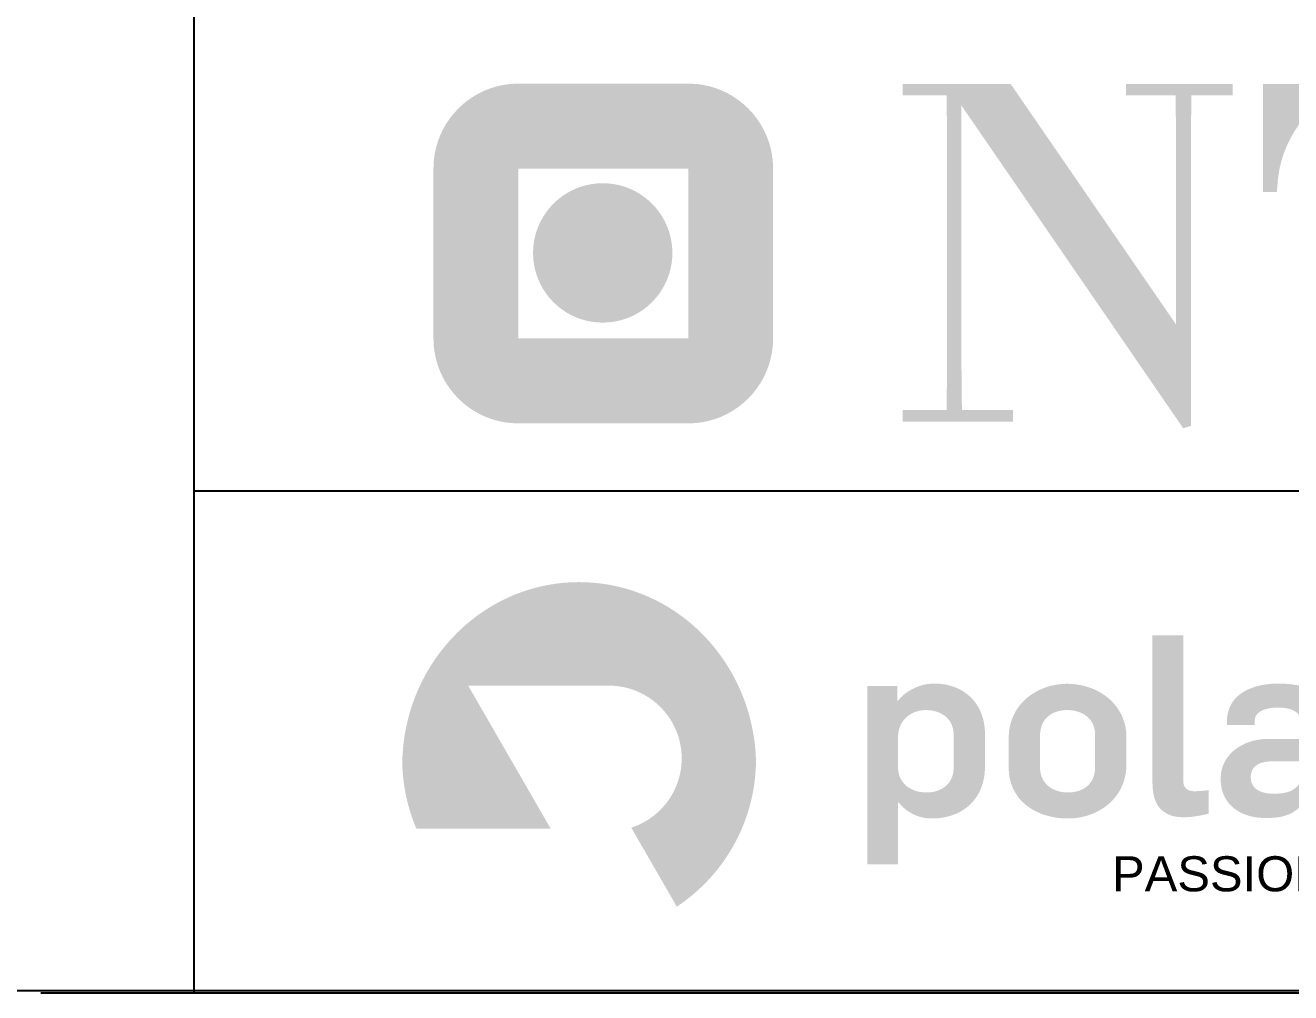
# Model space of a CAD drawing. Extents: x -86245 to 167090, y -69122 to 55245.
# Drawn here: x 32311 to 35308, y -5 to 2285 of the extents above; entities that cross this region are included whole.
import ezdxf
from ezdxf.enums import TextEntityAlignment as Align

# ---------------------------------------------------------------- set-up
doc = ezdxf.new("R2010")
doc.units = 0
doc.header["$LTSCALE"] = 250
doc.layers.get('0').update_dxf_attribs({"linetype": 'CONTINUOUS'})
for name, color, linetype in [('% kommentar', 10, 'CONTINUOUS'), ('Ramme', 7, 'CONTINUOUS'), ('S0CO1', 1, 'CONTINUOUS')]:
    doc.layers.add(name, color=color, linetype=linetype)
doc.layers.add('Layer 1', color=1, linetype='CONTINUOUS', true_color=0xff0000)
doc.styles.add('ROMANS', font='romans.shx', dxfattribs={"height": 125})
doc.styles.add('style1', font='arial.ttf', dxfattribs={"height": 2})

# ---------------------------------------------------------------- blocks, each defined once
blk = doc.blocks.new('A$Ce4b58fa5')
at = {"layer": 'Layer 1', "true_color": 0x0091b3, "extrusion": (0, 0, -1)}
blk.add_hatch(color=142, dxfattribs=at).paths.add_polyline_path([(-25.663, 13.377), (-25.654, 13.12), (-25.638, 12.865), (-25.613, 12.613), (-25.581, 12.363), (-25.541, 12.115), (-25.494, 11.87), (-25.439, 11.627), (-25.378, 11.388), (-25.309, 11.151), (-25.233, 10.917), (-25.15, 10.687), (-25.061, 10.46), (-24.965, 10.236), (-24.863, 10.016), (-24.754, 9.799), (-24.639, 9.586), (-24.518, 9.377), (-24.39, 9.172), (-24.257, 8.972), (-24.119, 8.775), (-23.974, 8.583), (-23.824, 8.395), (-23.669, 8.212), (-23.508, 8.034), (-23.342, 7.861), (-23.172, 7.692), (-22.996, 7.529), (-22.815, 7.371), (-22.63, 7.218), (-22.44, 7.07), (-22.246, 6.929), (-22.047, 6.793), (-19.964, 10.402), (-20.026, 10.422), (-20.088, 10.444), (-20.15, 10.467), (-20.21, 10.491), (-20.27, 10.517), (-20.33, 10.543), (-20.389, 10.571), (-20.447, 10.6), (-20.505, 10.63), (-20.562, 10.66), (-20.618, 10.692), (-20.673, 10.726), (-20.728, 10.76), (-20.782, 10.795), (-20.836, 10.831), (-20.888, 10.868), (-20.94, 10.906), (-20.991, 10.945), (-21.042, 10.985), (-21.091, 11.026), (-21.14, 11.068), (-21.188, 11.111), (-21.235, 11.155), (-21.281, 11.2), (-21.326, 11.245), (-21.371, 11.292), (-21.414, 11.339), (-21.457, 11.387), (-21.499, 11.436), (-21.539, 11.486), (-21.579, 11.537), (-21.618, 11.588), (-21.656, 11.64), (-21.693, 11.693), (-21.729, 11.746), (-21.763, 11.801), (-21.797, 11.856), (-21.83, 11.912), (-21.862, 11.968), (-21.892, 12.025), (-21.922, 12.083), (-21.95, 12.141), (-21.978, 12.2), (-22.004, 12.26), (-22.029, 12.32), (-22.053, 12.381), (-22.075, 12.443), (-22.097, 12.505), (-22.117, 12.567), (-22.136, 12.63), (-22.154, 12.694), (-22.171, 12.758), (-22.186, 12.823), (-22.201, 12.888), (-22.213, 12.954), (-22.225, 13.02), (-22.235, 13.086), (-22.244, 13.153), (-22.252, 13.22), (-22.258, 13.288), (-22.263, 13.356), (-22.266, 13.425), (-22.268, 13.494), (-22.269, 13.563), (-22.268, 13.638), (-22.266, 13.712), (-22.262, 13.786), (-22.256, 13.86), (-22.249, 13.933), (-22.24, 14.005), (-22.229, 14.077), (-22.217, 14.149), (-22.203, 14.221), (-22.188, 14.293), (-22.171, 14.365), (-22.152, 14.436), (-22.132, 14.506), (-22.111, 14.575), (-22.088, 14.644), (-22.064, 14.712), (-22.038, 14.78), (-22.011, 14.847), (-21.982, 14.913), (-21.953, 14.978), (-21.921, 15.043), (-21.889, 15.106), (-21.855, 15.169), (-21.819, 15.232), (-21.783, 15.293), (-21.745, 15.353), (-21.706, 15.413), (-21.665, 15.471), (-21.624, 15.529), (-21.581, 15.586), (-21.537, 15.642), (-21.492, 15.697), (-21.446, 15.751), (-21.399, 15.803), (-21.35, 15.855), (-21.301, 15.906), (-21.25, 15.956), (-21.198, 16.004), (-21.146, 16.052), (-21.092, 16.098), (-21.037, 16.144), (-20.981, 16.188), (-20.925, 16.231), (-20.867, 16.273), (-20.809, 16.313), (-20.749, 16.352), (-20.689, 16.39), (-20.628, 16.427), (-20.566, 16.463), (-20.503, 16.497), (-20.439, 16.53), (-20.375, 16.561), (-20.31, 16.592), (-20.244, 16.62), (-20.177, 16.648), (-20.11, 16.674), (-20.042, 16.698), (-19.973, 16.722), (-19.903, 16.743), (-19.833, 16.763), (-19.763, 16.782), (-19.691, 16.799), (-19.619, 16.815), (-19.547, 16.829), (-19.474, 16.841), (-19.4, 16.852), (-19.326, 16.861), (-19.252, 16.869), (-19.177, 16.875), (-19.101, 16.879), (-19.025, 16.882), (-18.949, 16.882), (-12.518, 16.882), (-13.335, 15.467), (-16.288, 10.351), (-10.154, 10.351), (-10.081, 10.526), (-10.013, 10.704), (-9.948, 10.884), (-9.887, 11.065), (-9.831, 11.249), (-9.779, 11.434), (-9.731, 11.622), (-9.688, 11.811), (-9.649, 12.001), (-9.615, 12.193), (-9.585, 12.387), (-9.56, 12.582), (-9.539, 12.779), (-9.523, 12.977), (-9.512, 13.176), (-9.506, 13.377), (-9.512, 13.583), (-9.523, 13.788), (-9.539, 13.992), (-9.559, 14.194), (-9.584, 14.395), (-9.613, 14.595), (-9.647, 14.792), (-9.685, 14.989), (-9.728, 15.183), (-9.775, 15.376), (-9.826, 15.567), (-9.881, 15.756), (-9.941, 15.943), (-10.004, 16.129), (-10.072, 16.312), (-10.143, 16.493), (-10.219, 16.672), (-10.298, 16.849), (-10.382, 17.023), (-10.469, 17.196), (-10.559, 17.366), (-10.654, 17.533), (-10.751, 17.698), (-10.853, 17.86), (-10.958, 18.02), (-11.066, 18.177), (-11.178, 18.331), (-11.293, 18.483), (-11.411, 18.632), (-11.533, 18.778), (-11.657, 18.92), (-11.785, 19.06), (-11.916, 19.197), (-12.049, 19.331), (-12.186, 19.461), (-12.326, 19.589), (-12.468, 19.712), (-12.613, 19.833), (-12.761, 19.95), (-12.911, 20.064), (-13.064, 20.174), (-13.22, 20.281), (-13.378, 20.383), (-13.538, 20.483), (-13.701, 20.578), (-13.866, 20.67), (-14.033, 20.757), (-14.203, 20.841), (-14.375, 20.921), (-14.548, 20.997), (-14.724, 21.068), (-14.902, 21.136), (-15.082, 21.199), (-15.263, 21.258), (-15.447, 21.312), (-15.632, 21.363), (-15.819, 21.408), (-16.007, 21.45), (-16.197, 21.486), (-16.389, 21.518), (-16.582, 21.546), (-16.776, 21.568), (-16.972, 21.586), (-17.169, 21.599), (-17.376, 21.607), (-17.585, 21.609), (-17.793, 21.607), (-18, 21.599), (-18.197, 21.586), (-18.393, 21.568), (-18.588, 21.546), (-18.781, 21.518), (-18.972, 21.486), (-19.162, 21.45), (-19.351, 21.408), (-19.538, 21.363), (-19.723, 21.312), (-19.906, 21.258), (-20.088, 21.199), (-20.267, 21.136), (-20.445, 21.068), (-20.621, 20.997), (-20.795, 20.921), (-20.967, 20.841), (-21.136, 20.757), (-21.303, 20.67), (-21.469, 20.578), (-21.631, 20.483), (-21.792, 20.383), (-21.95, 20.281), (-22.105, 20.174), (-22.258, 20.064), (-22.409, 19.95), (-22.556, 19.833), (-22.702, 19.712), (-22.844, 19.589), (-22.983, 19.461), (-23.12, 19.331), (-23.254, 19.197), (-23.384, 19.06), (-23.512, 18.92), (-23.637, 18.778), (-23.758, 18.632), (-23.877, 18.483), (-23.992, 18.331), (-24.103, 18.177), (-24.212, 18.02), (-24.317, 17.86), (-24.418, 17.698), (-24.516, 17.533), (-24.61, 17.366), (-24.701, 17.196), (-24.788, 17.023), (-24.871, 16.849), (-24.95, 16.672), (-25.026, 16.493), (-25.098, 16.312), (-25.165, 16.129), (-25.229, 15.943), (-25.288, 15.756), (-25.344, 15.567), (-25.395, 15.376), (-25.442, 15.183), (-25.484, 14.989), (-25.523, 14.792), (-25.556, 14.595), (-25.586, 14.395), (-25.611, 14.194), (-25.631, 13.992), (-25.646, 13.788), (-25.657, 13.583)], flags=0)
at = {"layer": 'Layer 1', "true_color": 0x0091b3}
blk.add_hatch(color=142, dxfattribs=at).paths.add_polyline_path([(45.203, 10.876), (45.274, 10.876), (45.346, 10.879), (45.419, 10.884), (45.494, 10.889), (45.644, 10.905), (45.795, 10.926), (45.942, 10.951), (46.083, 10.978), (46.214, 11.007), (46.334, 11.037), (46.334, 12.11), (46.011, 12.078), (45.937, 12.073), (45.86, 12.068), (45.778, 12.065), (45.688, 12.064), (45.67, 12.064), (45.653, 12.065), (45.636, 12.065), (45.619, 12.067), (45.603, 12.068), (45.587, 12.07), (45.572, 12.072), (45.557, 12.074), (45.542, 12.077), (45.528, 12.079), (45.513, 12.083), (45.5, 12.086), (45.486, 12.09), (45.473, 12.094), (45.46, 12.098), (45.448, 12.102), (45.436, 12.107), (45.424, 12.112), (45.413, 12.118), (45.401, 12.123), (45.391, 12.129), (45.38, 12.135), (45.37, 12.141), (45.36, 12.147), (45.35, 12.154), (45.341, 12.161), (45.332, 12.168), (45.323, 12.175), (45.315, 12.183), (45.307, 12.191), (45.299, 12.199), (45.291, 12.207), (45.284, 12.215), (45.277, 12.224), (45.27, 12.232), (45.264, 12.241), (45.258, 12.25), (45.252, 12.26), (45.246, 12.269), (45.24, 12.279), (45.235, 12.288), (45.23, 12.298), (45.226, 12.308), (45.221, 12.319), (45.217, 12.329), (45.213, 12.34), (45.209, 12.35), (45.206, 12.361), (45.203, 12.372), (45.2, 12.383), (45.197, 12.394), (45.194, 12.405), (45.192, 12.417), (45.19, 12.428), (45.188, 12.44), (45.186, 12.452), (45.185, 12.463), (45.184, 12.475), (45.182, 12.499), (45.181, 12.524), (45.18, 12.549), (45.18, 19.183), (43.773, 19.183), (43.773, 12.537), (43.773, 12.431), (43.777, 12.313), (43.78, 12.251), (43.785, 12.187), (43.791, 12.121), (43.8, 12.054), (43.81, 11.985), (43.823, 11.917), (43.831, 11.882), (43.839, 11.847), (43.848, 11.813), (43.857, 11.778), (43.868, 11.744), (43.879, 11.709), (43.891, 11.675), (43.904, 11.641), (43.917, 11.607), (43.932, 11.573), (43.948, 11.54), (43.964, 11.507), (43.982, 11.475), (44.001, 11.443), (44.021, 11.411), (44.042, 11.38), (44.064, 11.349), (44.087, 11.319), (44.099, 11.305), (44.111, 11.29), (44.124, 11.276), (44.137, 11.261), (44.15, 11.247), (44.164, 11.233), (44.178, 11.22), (44.192, 11.206), (44.207, 11.193), (44.222, 11.18), (44.237, 11.167), (44.253, 11.154), (44.269, 11.142), (44.285, 11.129), (44.302, 11.117), (44.319, 11.105), (44.336, 11.094), (44.354, 11.082), (44.372, 11.071), (44.391, 11.061), (44.41, 11.05), (44.429, 11.04), (44.449, 11.03), (44.469, 11.02), (44.489, 11.01), (44.51, 11.001), (44.531, 10.992), (44.553, 10.983), (44.575, 10.975), (44.597, 10.967), (44.62, 10.959), (44.644, 10.952), (44.691, 10.938), (44.741, 10.925), (44.792, 10.914), (44.845, 10.904), (44.9, 10.895), (44.957, 10.888), (45.016, 10.883), (45.076, 10.879), (45.139, 10.876)], flags=0)
h = blk.add_hatch(color=142, dxfattribs=at)
h.paths.add_polyline_path([(30.746, 8.729), (32.154, 8.729), (32.154, 11.545), (32.188, 11.545), (32.217, 11.508), (32.247, 11.472), (32.279, 11.436), (32.312, 11.401), (32.346, 11.366), (32.382, 11.332), (32.419, 11.299), (32.457, 11.266), (32.496, 11.234), (32.537, 11.202), (32.579, 11.172), (32.621, 11.142), (32.666, 11.114), (32.711, 11.086), (32.757, 11.06), (32.804, 11.034), (32.853, 11.01), (32.902, 10.987), (32.953, 10.965), (33.004, 10.944), (33.056, 10.925), (33.11, 10.907), (33.164, 10.891), (33.219, 10.876), (33.275, 10.863), (33.331, 10.851), (33.389, 10.841), (33.447, 10.833), (33.507, 10.826), (33.566, 10.822), (33.627, 10.819), (33.688, 10.818), (33.75, 10.818), (33.811, 10.82), (33.872, 10.823), (33.933, 10.827), (33.993, 10.832), (34.052, 10.839), (34.112, 10.846), (34.171, 10.855), (34.229, 10.865), (34.287, 10.876), (34.345, 10.888), (34.402, 10.902), (34.458, 10.917), (34.514, 10.932), (34.569, 10.949), (34.624, 10.967), (34.678, 10.987), (34.731, 11.007), (34.784, 11.029), (34.836, 11.051), (34.887, 11.075), (34.938, 11.101), (34.988, 11.127), (35.037, 11.154), (35.085, 11.183), (35.133, 11.213), (35.179, 11.244), (35.225, 11.276), (35.27, 11.309), (35.314, 11.344), (35.357, 11.38), (35.399, 11.416), (35.44, 11.454), (35.48, 11.494), (35.519, 11.534), (35.558, 11.576), (35.595, 11.618), (35.631, 11.662), (35.666, 11.707), (35.7, 11.754), (35.732, 11.801), (35.764, 11.85), (35.794, 11.9), (35.823, 11.951), (35.851, 12.003), (35.878, 12.056), (35.903, 12.111), (35.928, 12.166), (35.95, 12.223), (35.972, 12.281), (35.992, 12.34), (36.011, 12.401), (36.029, 12.462), (36.045, 12.525), (36.059, 12.589), (36.072, 12.654), (36.084, 12.721), (36.094, 12.788), (36.103, 12.857), (36.11, 12.927), (36.116, 12.998), (36.12, 13.07), (36.122, 13.143), (36.123, 13.218), (36.123, 14.649), (36.122, 14.719), (36.12, 14.788), (36.116, 14.857), (36.111, 14.924), (36.104, 14.99), (36.096, 15.055), (36.087, 15.12), (36.076, 15.183), (36.064, 15.245), (36.05, 15.306), (36.035, 15.366), (36.019, 15.425), (36.001, 15.483), (35.982, 15.54), (35.962, 15.596), (35.941, 15.65), (35.918, 15.704), (35.894, 15.757), (35.869, 15.808), (35.843, 15.859), (35.815, 15.908), (35.787, 15.957), (35.757, 16.004), (35.726, 16.05), (35.694, 16.095), (35.661, 16.139), (35.627, 16.182), (35.592, 16.224), (35.556, 16.265), (35.519, 16.305), (35.481, 16.343), (35.442, 16.381), (35.402, 16.417), (35.361, 16.452), (35.32, 16.486), (35.277, 16.519), (35.233, 16.551), (35.189, 16.582), (35.144, 16.612), (35.098, 16.64), (35.051, 16.668), (35.003, 16.694), (34.955, 16.719), (34.905, 16.743), (34.856, 16.766), (34.805, 16.788), (34.754, 16.808), (34.702, 16.828), (34.649, 16.846), (34.596, 16.863), (34.542, 16.879), (34.487, 16.894), (34.432, 16.907), (34.376, 16.92), (34.32, 16.931), (34.263, 16.941), (34.206, 16.95), (34.148, 16.958), (34.09, 16.964), (34.031, 16.97), (33.972, 16.974), (33.913, 16.977), (33.853, 16.979), (33.792, 16.979), (33.742, 16.979), (33.691, 16.976), (33.64, 16.973), (33.587, 16.968), (33.535, 16.961), (33.481, 16.953), (33.428, 16.944), (33.374, 16.933), (33.319, 16.92), (33.265, 16.906), (33.21, 16.891), (33.155, 16.873), (33.1, 16.855), (33.045, 16.834), (32.99, 16.812), (32.936, 16.789), (32.881, 16.764), (32.827, 16.737), (32.773, 16.709), (32.719, 16.678), (32.666, 16.647), (32.614, 16.613), (32.562, 16.578), (32.51, 16.541), (32.46, 16.503), (32.41, 16.462), (32.361, 16.42), (32.313, 16.376), (32.266, 16.331), (32.22, 16.283), (32.175, 16.234), (32.131, 16.183), (32.119, 16.183), (32.119, 16.864), (30.746, 16.864)], flags=0)
h.paths.add_polyline_path([(33.458, 12.006), (33.424, 12.007), (33.39, 12.008), (33.356, 12.009), (33.323, 12.011), (33.29, 12.014), (33.258, 12.018), (33.225, 12.022), (33.193, 12.026), (33.161, 12.031), (33.13, 12.037), (33.098, 12.044), (33.067, 12.051), (33.037, 12.058), (33.007, 12.066), (32.977, 12.075), (32.947, 12.084), (32.918, 12.094), (32.889, 12.105), (32.861, 12.116), (32.833, 12.127), (32.806, 12.139), (32.779, 12.152), (32.752, 12.165), (32.726, 12.179), (32.7, 12.194), (32.675, 12.208), (32.65, 12.224), (32.625, 12.24), (32.602, 12.256), (32.578, 12.274), (32.555, 12.291), (32.533, 12.309), (32.511, 12.328), (32.49, 12.347), (32.469, 12.367), (32.449, 12.387), (32.43, 12.408), (32.411, 12.429), (32.392, 12.451), (32.375, 12.473), (32.358, 12.496), (32.341, 12.519), (32.325, 12.543), (32.31, 12.567), (32.295, 12.591), (32.281, 12.617), (32.268, 12.642), (32.255, 12.668), (32.243, 12.695), (32.232, 12.722), (32.222, 12.75), (32.212, 12.778), (32.203, 12.806), (32.194, 12.835), (32.187, 12.864), (32.18, 12.894), (32.174, 12.924), (32.169, 12.955), (32.164, 12.986), (32.16, 13.018), (32.158, 13.05), (32.155, 13.082), (32.154, 13.115), (32.154, 13.149), (32.154, 14.522), (32.154, 14.561), (32.156, 14.6), (32.158, 14.639), (32.161, 14.676), (32.166, 14.713), (32.171, 14.75), (32.177, 14.785), (32.184, 14.82), (32.191, 14.855), (32.2, 14.888), (32.209, 14.921), (32.219, 14.954), (32.23, 14.985), (32.242, 15.016), (32.254, 15.047), (32.268, 15.077), (32.281, 15.106), (32.296, 15.134), (32.311, 15.162), (32.327, 15.189), (32.343, 15.216), (32.361, 15.241), (32.378, 15.267), (32.397, 15.291), (32.415, 15.315), (32.435, 15.338), (32.455, 15.361), (32.475, 15.383), (32.496, 15.404), (32.518, 15.425), (32.54, 15.445), (32.562, 15.465), (32.585, 15.484), (32.608, 15.502), (32.632, 15.52), (32.656, 15.537), (32.68, 15.553), (32.705, 15.569), (32.73, 15.584), (32.755, 15.599), (32.781, 15.613), (32.806, 15.626), (32.833, 15.639), (32.859, 15.651), (32.886, 15.662), (32.913, 15.673), (32.94, 15.683), (32.967, 15.693), (32.994, 15.702), (33.022, 15.711), (33.049, 15.719), (33.077, 15.726), (33.105, 15.733), (33.133, 15.739), (33.161, 15.744), (33.189, 15.749), (33.217, 15.754), (33.245, 15.757), (33.272, 15.761), (33.3, 15.763), (33.328, 15.765), (33.356, 15.767), (33.384, 15.767), (33.412, 15.768), (33.445, 15.767), (33.479, 15.767), (33.513, 15.765), (33.546, 15.763), (33.579, 15.76), (33.611, 15.757), (33.643, 15.753), (33.675, 15.749), (33.707, 15.743), (33.738, 15.738), (33.769, 15.732), (33.8, 15.725), (33.83, 15.717), (33.86, 15.709), (33.889, 15.701), (33.918, 15.692), (33.947, 15.682), (33.975, 15.672), (34.003, 15.661), (34.031, 15.65), (34.058, 15.638), (34.084, 15.625), (34.11, 15.612), (34.136, 15.599), (34.161, 15.585), (34.186, 15.57), (34.21, 15.555), (34.234, 15.539), (34.258, 15.523), (34.28, 15.506), (34.303, 15.489), (34.324, 15.471), (34.346, 15.452), (34.366, 15.433), (34.386, 15.414), (34.406, 15.394), (34.425, 15.374), (34.444, 15.353), (34.461, 15.331), (34.479, 15.309), (34.495, 15.287), (34.511, 15.264), (34.527, 15.24), (34.542, 15.216), (34.556, 15.192), (34.569, 15.167), (34.582, 15.141), (34.594, 15.116), (34.606, 15.089), (34.617, 15.062), (34.627, 15.035), (34.636, 15.007), (34.645, 14.979), (34.653, 14.95), (34.66, 14.921), (34.667, 14.891), (34.673, 14.861), (34.678, 14.83), (34.682, 14.799), (34.686, 14.768), (34.689, 14.736), (34.691, 14.703), (34.692, 14.67), (34.692, 14.637), (34.692, 13.172), (34.692, 13.132), (34.69, 13.093), (34.688, 13.055), (34.685, 13.018), (34.681, 12.981), (34.676, 12.946), (34.67, 12.911), (34.663, 12.876), (34.656, 12.843), (34.648, 12.81), (34.639, 12.778), (34.629, 12.747), (34.618, 12.717), (34.607, 12.687), (34.595, 12.658), (34.582, 12.629), (34.569, 12.602), (34.555, 12.575), (34.54, 12.549), (34.524, 12.523), (34.508, 12.498), (34.492, 12.474), (34.475, 12.451), (34.457, 12.428), (34.438, 12.406), (34.419, 12.384), (34.4, 12.363), (34.38, 12.343), (34.36, 12.324), (34.339, 12.305), (34.317, 12.286), (34.296, 12.269), (34.273, 12.252), (34.251, 12.235), (34.228, 12.22), (34.204, 12.205), (34.18, 12.19), (34.156, 12.176), (34.132, 12.163), (34.107, 12.15), (34.082, 12.138), (34.056, 12.126), (34.031, 12.115), (34.005, 12.105), (33.979, 12.095), (33.952, 12.085), (33.926, 12.077), (33.899, 12.068), (33.872, 12.061), (33.845, 12.054), (33.817, 12.047), (33.79, 12.041), (33.763, 12.035), (33.735, 12.03), (33.707, 12.026), (33.68, 12.021), (33.652, 12.018), (33.624, 12.015), (33.569, 12.01), (33.513, 12.007)], flags=0)
h = blk.add_hatch(color=142, dxfattribs=at)
h.paths.add_polyline_path([(39.919, 10.818), (39.98, 10.819), (40.041, 10.82), (40.102, 10.824), (40.164, 10.828), (40.225, 10.834), (40.286, 10.841), (40.347, 10.849), (40.408, 10.859), (40.468, 10.869), (40.529, 10.882), (40.589, 10.895), (40.649, 10.909), (40.709, 10.925), (40.768, 10.942), (40.827, 10.96), (40.885, 10.98), (40.944, 11.001), (41.001, 11.023), (41.058, 11.046), (41.115, 11.07), (41.171, 11.096), (41.226, 11.123), (41.281, 11.151), (41.335, 11.18), (41.389, 11.21), (41.441, 11.242), (41.493, 11.275), (41.544, 11.309), (41.595, 11.344), (41.644, 11.38), (41.693, 11.418), (41.741, 11.457), (41.787, 11.497), (41.833, 11.538), (41.878, 11.58), (41.921, 11.624), (41.964, 11.668), (42.005, 11.714), (42.046, 11.761), (42.085, 11.809), (42.123, 11.858), (42.159, 11.908), (42.195, 11.96), (42.229, 12.013), (42.261, 12.066), (42.293, 12.121), (42.323, 12.177), (42.351, 12.234), (42.378, 12.293), (42.404, 12.352), (42.428, 12.413), (42.45, 12.474), (42.471, 12.537), (42.49, 12.601), (42.507, 12.666), (42.523, 12.732), (42.537, 12.799), (42.549, 12.867), (42.56, 12.936), (42.569, 13.007), (42.575, 13.078), (42.58, 13.15), (42.583, 13.224), (42.584, 13.299), (42.584, 14.51), (42.583, 14.58), (42.58, 14.65), (42.576, 14.719), (42.569, 14.787), (42.561, 14.854), (42.551, 14.92), (42.54, 14.985), (42.526, 15.05), (42.511, 15.113), (42.495, 15.176), (42.476, 15.237), (42.457, 15.298), (42.435, 15.358), (42.412, 15.417), (42.388, 15.475), (42.362, 15.532), (42.334, 15.588), (42.305, 15.643), (42.275, 15.697), (42.244, 15.75), (42.21, 15.802), (42.176, 15.853), (42.14, 15.903), (42.104, 15.952), (42.065, 16), (42.026, 16.047), (41.985, 16.093), (41.944, 16.137), (41.901, 16.181), (41.856, 16.224), (41.811, 16.265), (41.765, 16.306), (41.718, 16.345), (41.669, 16.383), (41.62, 16.42), (41.57, 16.456), (41.519, 16.491), (41.466, 16.525), (41.413, 16.557), (41.359, 16.589), (41.305, 16.619), (41.249, 16.648), (41.193, 16.676), (41.136, 16.702), (41.078, 16.728), (41.019, 16.752), (40.96, 16.775), (40.9, 16.796), (40.84, 16.817), (40.778, 16.836), (40.717, 16.854), (40.654, 16.87), (40.592, 16.886), (40.528, 16.9), (40.464, 16.913), (40.4, 16.924), (40.335, 16.934), (40.27, 16.943), (40.205, 16.951), (40.139, 16.957), (40.073, 16.962), (40.007, 16.965), (39.94, 16.967), (39.873, 16.968), (39.812, 16.967), (39.75, 16.965), (39.689, 16.962), (39.628, 16.957), (39.567, 16.952), (39.506, 16.945), (39.445, 16.936), (39.384, 16.927), (39.323, 16.916), (39.263, 16.904), (39.203, 16.891), (39.143, 16.876), (39.083, 16.86), (39.024, 16.843), (38.965, 16.825), (38.906, 16.806), (38.848, 16.785), (38.791, 16.763), (38.733, 16.74), (38.677, 16.715), (38.621, 16.69), (38.565, 16.663), (38.511, 16.635), (38.456, 16.606), (38.403, 16.575), (38.35, 16.544), (38.298, 16.511), (38.247, 16.477), (38.197, 16.442), (38.147, 16.405), (38.099, 16.368), (38.051, 16.329), (38.004, 16.289), (37.959, 16.248), (37.914, 16.206), (37.87, 16.162), (37.828, 16.117), (37.786, 16.072), (37.746, 16.025), (37.707, 15.977), (37.669, 15.928), (37.632, 15.877), (37.597, 15.826), (37.563, 15.773), (37.53, 15.719), (37.499, 15.664), (37.469, 15.608), (37.441, 15.551), (37.414, 15.493), (37.388, 15.434), (37.364, 15.373), (37.342, 15.312), (37.321, 15.249), (37.302, 15.185), (37.284, 15.12), (37.269, 15.054), (37.255, 14.987), (37.242, 14.919), (37.232, 14.85), (37.223, 14.779), (37.216, 14.708), (37.211, 14.635), (37.208, 14.562), (37.207, 14.487), (37.207, 13.137), (37.208, 13.067), (37.211, 12.997), (37.216, 12.929), (37.222, 12.862), (37.23, 12.796), (37.24, 12.731), (37.252, 12.666), (37.265, 12.603), (37.28, 12.541), (37.297, 12.48), (37.315, 12.421), (37.335, 12.362), (37.357, 12.304), (37.38, 12.247), (37.404, 12.192), (37.43, 12.137), (37.457, 12.083), (37.486, 12.031), (37.517, 11.98), (37.548, 11.929), (37.581, 11.88), (37.616, 11.832), (37.651, 11.785), (37.688, 11.739), (37.726, 11.694), (37.766, 11.65), (37.806, 11.608), (37.848, 11.566), (37.891, 11.526), (37.935, 11.486), (37.98, 11.448), (38.027, 11.411), (38.074, 11.375), (38.122, 11.34), (38.172, 11.306), (38.222, 11.273), (38.273, 11.241), (38.325, 11.211), (38.378, 11.181), (38.432, 11.153), (38.487, 11.126), (38.543, 11.1), (38.599, 11.075), (38.656, 11.051), (38.714, 11.029), (38.772, 11.007), (38.832, 10.987), (38.892, 10.968), (38.952, 10.95), (39.013, 10.933), (39.075, 10.917), (39.137, 10.902), (39.2, 10.889), (39.264, 10.877), (39.327, 10.866), (39.392, 10.856), (39.456, 10.847), (39.521, 10.839), (39.587, 10.833), (39.653, 10.827), (39.719, 10.823), (39.785, 10.82), (39.852, 10.818)], flags=0)
h.paths.add_polyline_path([(39.919, 12.006), (39.885, 12.007), (39.851, 12.008), (39.818, 12.009), (39.785, 12.011), (39.752, 12.014), (39.719, 12.018), (39.687, 12.022), (39.655, 12.026), (39.624, 12.031), (39.592, 12.037), (39.561, 12.044), (39.531, 12.051), (39.501, 12.058), (39.471, 12.066), (39.441, 12.075), (39.412, 12.084), (39.383, 12.094), (39.355, 12.105), (39.327, 12.116), (39.3, 12.127), (39.273, 12.139), (39.246, 12.152), (39.22, 12.165), (39.194, 12.179), (39.169, 12.194), (39.144, 12.208), (39.12, 12.224), (39.096, 12.24), (39.073, 12.256), (39.05, 12.274), (39.028, 12.291), (39.006, 12.309), (38.985, 12.328), (38.964, 12.347), (38.944, 12.367), (38.924, 12.387), (38.905, 12.408), (38.887, 12.429), (38.869, 12.451), (38.852, 12.473), (38.835, 12.496), (38.819, 12.519), (38.804, 12.543), (38.789, 12.567), (38.775, 12.591), (38.761, 12.617), (38.748, 12.642), (38.736, 12.668), (38.725, 12.695), (38.714, 12.722), (38.704, 12.75), (38.694, 12.778), (38.685, 12.806), (38.677, 12.835), (38.67, 12.864), (38.663, 12.894), (38.658, 12.924), (38.652, 12.955), (38.648, 12.986), (38.645, 13.018), (38.642, 13.05), (38.64, 13.082), (38.639, 13.115), (38.638, 13.149), (38.638, 14.602), (38.639, 14.642), (38.64, 14.681), (38.642, 14.719), (38.646, 14.756), (38.65, 14.793), (38.655, 14.828), (38.66, 14.863), (38.667, 14.898), (38.675, 14.931), (38.683, 14.964), (38.692, 14.996), (38.702, 15.027), (38.712, 15.058), (38.724, 15.087), (38.736, 15.116), (38.748, 15.145), (38.762, 15.172), (38.776, 15.199), (38.791, 15.226), (38.806, 15.251), (38.822, 15.276), (38.839, 15.3), (38.856, 15.324), (38.874, 15.346), (38.892, 15.369), (38.911, 15.39), (38.93, 15.411), (38.95, 15.431), (38.971, 15.451), (38.992, 15.469), (39.013, 15.488), (39.035, 15.505), (39.057, 15.522), (39.08, 15.539), (39.103, 15.554), (39.126, 15.57), (39.15, 15.584), (39.174, 15.598), (39.199, 15.611), (39.224, 15.624), (39.249, 15.636), (39.274, 15.648), (39.3, 15.659), (39.326, 15.669), (39.352, 15.679), (39.378, 15.689), (39.405, 15.698), (39.432, 15.706), (39.459, 15.713), (39.486, 15.721), (39.513, 15.727), (39.54, 15.733), (39.568, 15.739), (39.595, 15.744), (39.623, 15.749), (39.651, 15.753), (39.679, 15.756), (39.706, 15.759), (39.762, 15.764), (39.818, 15.767), (39.873, 15.768), (39.907, 15.767), (39.94, 15.767), (39.974, 15.765), (40.007, 15.763), (40.04, 15.76), (40.072, 15.757), (40.105, 15.753), (40.137, 15.749), (40.168, 15.743), (40.199, 15.738), (40.23, 15.732), (40.261, 15.725), (40.291, 15.717), (40.321, 15.709), (40.351, 15.701), (40.38, 15.692), (40.408, 15.682), (40.437, 15.672), (40.464, 15.661), (40.492, 15.65), (40.519, 15.638), (40.546, 15.625), (40.572, 15.612), (40.597, 15.599), (40.623, 15.585), (40.648, 15.57), (40.672, 15.555), (40.696, 15.539), (40.719, 15.523), (40.742, 15.506), (40.764, 15.489), (40.786, 15.471), (40.807, 15.452), (40.828, 15.433), (40.848, 15.414), (40.867, 15.394), (40.886, 15.374), (40.905, 15.353), (40.923, 15.331), (40.94, 15.309), (40.957, 15.287), (40.973, 15.264), (40.988, 15.24), (41.003, 15.216), (41.017, 15.192), (41.031, 15.167), (41.043, 15.141), (41.056, 15.116), (41.067, 15.089), (41.078, 15.062), (41.088, 15.035), (41.098, 15.007), (41.106, 14.979), (41.114, 14.95), (41.122, 14.921), (41.128, 14.891), (41.134, 14.861), (41.139, 14.83), (41.144, 14.799), (41.147, 14.768), (41.15, 14.736), (41.152, 14.703), (41.153, 14.67), (41.154, 14.637), (41.154, 13.172), (41.153, 13.132), (41.152, 13.093), (41.149, 13.055), (41.146, 13.018), (41.142, 12.981), (41.137, 12.946), (41.131, 12.911), (41.125, 12.876), (41.117, 12.843), (41.109, 12.81), (41.1, 12.778), (41.09, 12.747), (41.079, 12.717), (41.068, 12.687), (41.056, 12.658), (41.043, 12.629), (41.03, 12.602), (41.016, 12.575), (41.001, 12.549), (40.986, 12.523), (40.97, 12.498), (40.953, 12.474), (40.936, 12.451), (40.918, 12.428), (40.9, 12.406), (40.881, 12.384), (40.861, 12.363), (40.841, 12.343), (40.821, 12.324), (40.8, 12.305), (40.779, 12.286), (40.757, 12.269), (40.735, 12.252), (40.712, 12.235), (40.689, 12.22), (40.665, 12.205), (40.642, 12.19), (40.617, 12.176), (40.593, 12.163), (40.568, 12.15), (40.543, 12.138), (40.518, 12.126), (40.492, 12.115), (40.466, 12.105), (40.44, 12.095), (40.413, 12.085), (40.387, 12.077), (40.36, 12.068), (40.333, 12.061), (40.306, 12.054), (40.279, 12.047), (40.251, 12.041), (40.224, 12.035), (40.196, 12.03), (40.169, 12.026), (40.141, 12.021), (40.113, 12.018), (40.085, 12.015), (40.03, 12.01), (39.974, 12.007)], flags=0)
h = blk.add_hatch(color=142, dxfattribs=at)
h.paths.add_polyline_path([(48.942, 10.841), (49.081, 10.842), (49.213, 10.847), (49.34, 10.855), (49.401, 10.861), (49.46, 10.868), (49.519, 10.875), (49.576, 10.884), (49.632, 10.895), (49.687, 10.906), (49.741, 10.919), (49.794, 10.933), (49.846, 10.949), (49.898, 10.967), (49.949, 10.985), (49.999, 11.006), (50.048, 11.028), (50.097, 11.052), (50.146, 11.078), (50.194, 11.106), (50.242, 11.136), (50.29, 11.167), (50.338, 11.201), (50.385, 11.237), (50.433, 11.275), (50.48, 11.315), (50.528, 11.357), (50.576, 11.402), (50.624, 11.449), (50.672, 11.499), (50.695, 11.499), (50.7, 11.453), (50.736, 11.067), (50.74, 11.033), (50.744, 11.002), (50.749, 10.977), (50.751, 10.966), (50.752, 10.961), (50.753, 10.956), (52.149, 10.956), (52.149, 10.958), (52.148, 10.959), (52.146, 10.963), (52.145, 10.967), (52.143, 10.97), (52.141, 10.975), (52.14, 10.979), (52.137, 10.989), (52.134, 10.999), (52.131, 11.011), (52.128, 11.023), (52.125, 11.036), (52.119, 11.066), (52.114, 11.098), (52.104, 11.171), (52.095, 11.254), (52.086, 11.344), (52.071, 11.539), (52.052, 11.933), (52.047, 12.1), (52.045, 12.226), (52.045, 15.099), (52.045, 15.165), (52.042, 15.231), (52.038, 15.295), (52.031, 15.357), (52.024, 15.418), (52.014, 15.478), (52.003, 15.537), (51.991, 15.593), (51.977, 15.649), (51.961, 15.703), (51.944, 15.756), (51.925, 15.808), (51.905, 15.858), (51.883, 15.907), (51.86, 15.955), (51.836, 16.001), (51.81, 16.046), (51.783, 16.09), (51.754, 16.132), (51.724, 16.174), (51.693, 16.214), (51.661, 16.253), (51.627, 16.291), (51.593, 16.327), (51.557, 16.363), (51.52, 16.397), (51.482, 16.43), (51.442, 16.462), (51.402, 16.493), (51.361, 16.523), (51.319, 16.552), (51.275, 16.58), (51.231, 16.606), (51.186, 16.632), (51.14, 16.657), (51.093, 16.68), (51.045, 16.703), (50.996, 16.724), (50.946, 16.745), (50.896, 16.764), (50.845, 16.783), (50.793, 16.801), (50.741, 16.818), (50.687, 16.834), (50.634, 16.849), (50.579, 16.863), (50.468, 16.888), (50.355, 16.91), (50.24, 16.929), (50.123, 16.945), (50.005, 16.958), (49.885, 16.967), (49.764, 16.974), (49.641, 16.978), (49.518, 16.979), (49.414, 16.978), (49.31, 16.974), (49.205, 16.967), (49.1, 16.958), (48.995, 16.946), (48.891, 16.93), (48.788, 16.912), (48.685, 16.891), (48.584, 16.866), (48.484, 16.838), (48.435, 16.823), (48.387, 16.807), (48.338, 16.79), (48.291, 16.772), (48.244, 16.754), (48.197, 16.734), (48.151, 16.714), (48.106, 16.693), (48.061, 16.671), (48.017, 16.647), (47.974, 16.623), (47.932, 16.599), (47.891, 16.573), (47.85, 16.546), (47.81, 16.518), (47.771, 16.489), (47.733, 16.459), (47.696, 16.429), (47.66, 16.397), (47.625, 16.364), (47.591, 16.33), (47.559, 16.295), (47.527, 16.26), (47.496, 16.223), (47.467, 16.185), (47.439, 16.146), (47.412, 16.105), (47.386, 16.064), (47.362, 16.022), (47.351, 16), (47.339, 15.978), (47.328, 15.956), (47.318, 15.934), (47.307, 15.911), (47.297, 15.888), (47.288, 15.865), (47.279, 15.841), (47.27, 15.818), (47.261, 15.793), (47.246, 15.744), (47.231, 15.694), (47.219, 15.643), (47.208, 15.59), (47.198, 15.536), (47.19, 15.481), (47.184, 15.425), (47.18, 15.367), (47.177, 15.309), (47.176, 15.249), (47.176, 15.087), (48.445, 15.087), (48.445, 15.295), (48.446, 15.304), (48.446, 15.312), (48.446, 15.321), (48.447, 15.33), (48.448, 15.339), (48.448, 15.347), (48.449, 15.356), (48.451, 15.364), (48.452, 15.372), (48.454, 15.381), (48.455, 15.389), (48.457, 15.397), (48.459, 15.405), (48.461, 15.413), (48.464, 15.421), (48.466, 15.429), (48.469, 15.437), (48.471, 15.445), (48.474, 15.453), (48.477, 15.46), (48.481, 15.468), (48.484, 15.476), (48.487, 15.483), (48.491, 15.49), (48.495, 15.498), (48.499, 15.505), (48.503, 15.512), (48.507, 15.519), (48.511, 15.526), (48.516, 15.533), (48.521, 15.54), (48.525, 15.547), (48.53, 15.554), (48.535, 15.561), (48.541, 15.567), (48.546, 15.574), (48.557, 15.587), (48.569, 15.6), (48.581, 15.612), (48.593, 15.625), (48.606, 15.637), (48.62, 15.648), (48.634, 15.66), (48.649, 15.671), (48.664, 15.682), (48.68, 15.692), (48.696, 15.702), (48.712, 15.712), (48.729, 15.722), (48.747, 15.732), (48.765, 15.741), (48.783, 15.75), (48.802, 15.758), (48.821, 15.767), (48.841, 15.775), (48.861, 15.783), (48.882, 15.79), (48.902, 15.797), (48.945, 15.811), (48.99, 15.823), (49.036, 15.835), (49.083, 15.845), (49.132, 15.854), (49.182, 15.861), (49.233, 15.868), (49.286, 15.873), (49.34, 15.878), (49.394, 15.881), (49.45, 15.882), (49.507, 15.883), (49.573, 15.882), (49.638, 15.88), (49.7, 15.876), (49.761, 15.87), (49.82, 15.863), (49.877, 15.855), (49.905, 15.849), (49.932, 15.844), (49.959, 15.838), (49.986, 15.832), (50.011, 15.825), (50.037, 15.818), (50.062, 15.811), (50.086, 15.803), (50.11, 15.794), (50.134, 15.785), (50.157, 15.776), (50.179, 15.766), (50.201, 15.756), (50.223, 15.746), (50.244, 15.734), (50.264, 15.723), (50.284, 15.711), (50.303, 15.699), (50.322, 15.686), (50.341, 15.673), (50.359, 15.659), (50.376, 15.645), (50.393, 15.63), (50.409, 15.615), (50.425, 15.599), (50.44, 15.583), (50.455, 15.567), (50.469, 15.55), (50.482, 15.532), (50.495, 15.514), (50.508, 15.496), (50.52, 15.477), (50.531, 15.457), (50.542, 15.438), (50.552, 15.417), (50.562, 15.396), (50.571, 15.375), (50.579, 15.353), (50.587, 15.331), (50.595, 15.308), (50.602, 15.285), (50.608, 15.261), (50.613, 15.237), (50.619, 15.212), (50.623, 15.186), (50.627, 15.161), (50.63, 15.134), (50.633, 15.107), (50.635, 15.08), (50.637, 15.052), (50.637, 15.024), (50.638, 14.995), (50.638, 14.452), (49.068, 14.452), (49.015, 14.452), (48.962, 14.45), (48.909, 14.448), (48.856, 14.444), (48.803, 14.44), (48.751, 14.435), (48.699, 14.428), (48.647, 14.421), (48.595, 14.413), (48.544, 14.403), (48.493, 14.393), (48.443, 14.382), (48.393, 14.37), (48.344, 14.357), (48.294, 14.343), (48.246, 14.328), (48.198, 14.312), (48.15, 14.296), (48.103, 14.278), (48.057, 14.26), (48.011, 14.24), (47.965, 14.22), (47.921, 14.199), (47.877, 14.177), (47.833, 14.154), (47.79, 14.13), (47.748, 14.105), (47.707, 14.08), (47.667, 14.053), (47.627, 14.026), (47.588, 13.998), (47.55, 13.969), (47.512, 13.939), (47.476, 13.909), (47.44, 13.877), (47.406, 13.845), (47.372, 13.812), (47.339, 13.778), (47.307, 13.744), (47.277, 13.708), (47.247, 13.672), (47.218, 13.635), (47.19, 13.597), (47.164, 13.558), (47.138, 13.519), (47.113, 13.479), (47.09, 13.438), (47.068, 13.396), (47.047, 13.354), (47.027, 13.31), (47.009, 13.266), (46.991, 13.222), (46.975, 13.176), (46.96, 13.13), (46.947, 13.083), (46.935, 13.036), (46.924, 12.987), (46.914, 12.938), (46.906, 12.889), (46.9, 12.838), (46.895, 12.787), (46.891, 12.735), (46.889, 12.683), (46.888, 12.629), (46.888, 12.577), (46.89, 12.526), (46.893, 12.475), (46.897, 12.425), (46.903, 12.375), (46.909, 12.327), (46.917, 12.279), (46.926, 12.231), (46.936, 12.185), (46.947, 12.139), (46.959, 12.093), (46.973, 12.049), (46.987, 12.005), (47.002, 11.962), (47.019, 11.919), (47.037, 11.878), (47.055, 11.837), (47.075, 11.797), (47.096, 11.757), (47.118, 11.719), (47.141, 11.681), (47.164, 11.644), (47.189, 11.607), (47.215, 11.572), (47.242, 11.537), (47.27, 11.503), (47.298, 11.47), (47.328, 11.437), (47.359, 11.406), (47.39, 11.375), (47.423, 11.345), (47.456, 11.316), (47.49, 11.287), (47.525, 11.26), (47.561, 11.233), (47.598, 11.207), (47.636, 11.182), (47.675, 11.158), (47.714, 11.134), (47.754, 11.112), (47.795, 11.09), (47.837, 11.069), (47.88, 11.049), (47.923, 11.03), (47.967, 11.012), (48.012, 10.995), (48.058, 10.979), (48.105, 10.963), (48.152, 10.949), (48.2, 10.935), (48.249, 10.922), (48.298, 10.91), (48.348, 10.899), (48.399, 10.889), (48.45, 10.88), (48.502, 10.872), (48.555, 10.865), (48.608, 10.859), (48.662, 10.853), (48.717, 10.849), (48.772, 10.845), (48.828, 10.843)], flags=0)
h.paths.add_polyline_path([(49.322, 11.949), (49.261, 11.949), (49.202, 11.952), (49.144, 11.955), (49.088, 11.961), (49.033, 11.967), (48.98, 11.975), (48.929, 11.985), (48.904, 11.99), (48.879, 11.996), (48.855, 12.002), (48.831, 12.009), (48.808, 12.016), (48.785, 12.023), (48.762, 12.03), (48.74, 12.038), (48.719, 12.047), (48.698, 12.055), (48.677, 12.064), (48.657, 12.074), (48.637, 12.083), (48.618, 12.093), (48.599, 12.104), (48.58, 12.115), (48.562, 12.126), (48.545, 12.138), (48.528, 12.15), (48.512, 12.162), (48.496, 12.175), (48.48, 12.188), (48.465, 12.201), (48.451, 12.215), (48.437, 12.229), (48.423, 12.243), (48.41, 12.258), (48.398, 12.273), (48.386, 12.289), (48.375, 12.305), (48.364, 12.321), (48.353, 12.338), (48.344, 12.355), (48.334, 12.372), (48.325, 12.39), (48.317, 12.408), (48.31, 12.426), (48.302, 12.445), (48.296, 12.464), (48.29, 12.484), (48.284, 12.504), (48.279, 12.524), (48.275, 12.545), (48.271, 12.566), (48.268, 12.587), (48.266, 12.608), (48.264, 12.631), (48.262, 12.653), (48.261, 12.676), (48.261, 12.699), (48.261, 12.723), (48.262, 12.746), (48.263, 12.77), (48.265, 12.792), (48.268, 12.815), (48.271, 12.837), (48.275, 12.858), (48.279, 12.879), (48.284, 12.899), (48.289, 12.92), (48.295, 12.939), (48.301, 12.959), (48.308, 12.977), (48.315, 12.996), (48.323, 13.014), (48.332, 13.031), (48.34, 13.048), (48.35, 13.065), (48.36, 13.081), (48.37, 13.097), (48.381, 13.113), (48.392, 13.128), (48.404, 13.142), (48.417, 13.157), (48.429, 13.171), (48.443, 13.184), (48.456, 13.197), (48.471, 13.21), (48.485, 13.222), (48.5, 13.234), (48.516, 13.246), (48.532, 13.257), (48.548, 13.267), (48.565, 13.278), (48.583, 13.288), (48.6, 13.298), (48.619, 13.307), (48.637, 13.316), (48.656, 13.324), (48.676, 13.332), (48.695, 13.34), (48.716, 13.348), (48.736, 13.355), (48.757, 13.361), (48.779, 13.368), (48.8, 13.374), (48.822, 13.38), (48.845, 13.385), (48.891, 13.395), (48.939, 13.403), (48.988, 13.41), (49.038, 13.416), (49.09, 13.42), (49.143, 13.423), (49.197, 13.425), (49.253, 13.425), (50.638, 13.425), (50.638, 13.137), (50.637, 13.078), (50.635, 13.019), (50.632, 12.961), (50.628, 12.904), (50.621, 12.847), (50.618, 12.819), (50.613, 12.792), (50.609, 12.764), (50.603, 12.737), (50.598, 12.71), (50.591, 12.684), (50.584, 12.657), (50.577, 12.631), (50.569, 12.606), (50.56, 12.58), (50.551, 12.555), (50.541, 12.53), (50.531, 12.506), (50.52, 12.482), (50.508, 12.459), (50.495, 12.435), (50.482, 12.413), (50.468, 12.39), (50.453, 12.368), (50.438, 12.347), (50.421, 12.326), (50.404, 12.305), (50.386, 12.285), (50.367, 12.265), (50.348, 12.246), (50.327, 12.227), (50.306, 12.209), (50.283, 12.191), (50.26, 12.174), (50.236, 12.157), (50.21, 12.141), (50.184, 12.126), (50.157, 12.111), (50.129, 12.097), (50.099, 12.083), (50.069, 12.07), (50.037, 12.057), (50.005, 12.045), (49.971, 12.034), (49.937, 12.023), (49.901, 12.013), (49.864, 12.004), (49.825, 11.995), (49.786, 11.987), (49.745, 11.98), (49.704, 11.974), (49.66, 11.968), (49.616, 11.963), (49.57, 11.959), (49.524, 11.955), (49.426, 11.95)], flags=0)
blk = doc.blocks.new('TF-2')
at = {"true_color": 0x00509e, "transparency": 33554687}
h = blk.add_hatch(color=154, dxfattribs=at)
h.paths.add_polyline_path([(-145.433, 41.507), (-153.191, 41.507), (-153.509, 41.494), (-153.82, 41.456), (-154.123, 41.394), (-154.417, 41.309), (-154.701, 41.202), (-154.974, 41.074), (-155.234, 40.926), (-155.482, 40.759), (-155.715, 40.573), (-155.933, 40.371), (-156.136, 40.153), (-156.321, 39.919), (-156.488, 39.672), (-156.636, 39.411), (-156.764, 39.138), (-156.871, 38.855), (-156.956, 38.561), (-157.018, 38.258), (-157.056, 37.947), (-157.069, 37.63), (-157.069, 29.869), (-157.056, 29.552), (-157.018, 29.241), (-156.956, 28.938), (-156.871, 28.645), (-156.764, 28.361), (-156.636, 28.088), (-156.488, 27.828), (-156.321, 27.581), (-156.136, 27.347), (-155.933, 27.129), (-155.715, 26.927), (-155.482, 26.741), (-155.234, 26.574), (-154.974, 26.426), (-154.701, 26.298), (-154.417, 26.191), (-154.123, 26.106), (-153.82, 26.044), (-153.509, 26.006), (-153.191, 25.993), (-145.433, 25.993), (-145.115, 26.006), (-144.804, 26.044), (-144.501, 26.106), (-144.208, 26.191), (-143.924, 26.298), (-143.651, 26.426), (-143.391, 26.574), (-143.143, 26.741), (-142.91, 26.927), (-142.692, 27.129), (-142.489, 27.347), (-142.304, 27.581), (-142.137, 27.828), (-141.989, 28.088), (-141.861, 28.361), (-141.754, 28.645), (-141.669, 28.938), (-141.607, 29.241), (-141.569, 29.552), (-141.556, 29.869), (-141.556, 37.63), (-141.569, 37.947), (-141.607, 38.258), (-141.669, 38.561), (-141.754, 38.855), (-141.861, 39.138), (-141.989, 39.411), (-142.137, 39.672), (-142.304, 39.919), (-142.489, 40.153), (-142.692, 40.371), (-142.91, 40.573), (-143.143, 40.759), (-143.391, 40.926), (-143.651, 41.074), (-143.924, 41.202), (-144.208, 41.309), (-144.501, 41.394), (-144.804, 41.456), (-145.115, 41.494)])
h.paths.add_polyline_path([(-145.433, 29.869), (-153.191, 29.869), (-153.191, 37.63), (-145.433, 37.63)])
at = {"true_color": 0x000000, "transparency": 33554687}
for points in [[(-130.704, 41.49), (-123.149, 30.507), (-123.149, 38.958), (-123.171, 40.968), (-125.441, 40.968), (-125.441, 41.49), (-120.572, 41.49), (-120.572, 40.968), (-122.45, 40.968), (-122.472, 38.958), (-122.472, 25.878), (-122.821, 25.769), (-132.953, 40.508), (-132.953, 28.673), (-132.932, 26.599), (-130.596, 26.599), (-130.596, 26.075), (-135.639, 26.075), (-135.639, 26.599), (-133.63, 26.599), (-133.609, 28.673), (-133.609, 38.958), (-133.63, 40.968), (-135.639, 40.968), (-135.639, 41.49)], [(-105.505, 41.49), (-105.505, 36.556), (-106.161, 36.556), (-106.171, 36.672), (-106.182, 36.791), (-106.194, 36.913), (-106.207, 37.038), (-106.223, 37.166), (-106.241, 37.296), (-106.262, 37.43), (-106.286, 37.566), (-106.314, 37.705), (-106.347, 37.847), (-106.383, 37.992), (-106.425, 38.139), (-106.472, 38.289), (-106.525, 38.442), (-106.585, 38.598), (-106.651, 38.756), (-106.724, 38.917), (-106.805, 39.081), (-106.894, 39.247), (-106.991, 39.416), (-107.111, 39.607), (-107.235, 39.779), (-107.362, 39.934), (-107.494, 40.074), (-107.629, 40.197), (-107.766, 40.307), (-107.907, 40.403), (-108.051, 40.487), (-108.196, 40.559), (-108.344, 40.62), (-108.494, 40.672), (-108.646, 40.715), (-108.799, 40.75), (-108.954, 40.779), (-109.109, 40.801), (-109.266, 40.819), (-109.423, 40.833), (-109.58, 40.843), (-109.737, 40.851), (-109.895, 40.858), (-111.118, 40.858), (-111.139, 38.892), (-111.139, 28.827), (-111.118, 26.599), (-108.759, 26.599), (-108.759, 26.075), (-115.921, 26.075), (-115.921, 26.599), (-113.563, 26.599), (-113.541, 28.827), (-113.541, 38.892), (-113.563, 40.858), (-114.568, 40.858), (-114.756, 40.855), (-114.939, 40.85), (-115.118, 40.844), (-115.293, 40.836), (-115.464, 40.822), (-115.632, 40.804), (-115.796, 40.779), (-115.957, 40.747), (-116.115, 40.706), (-116.271, 40.656), (-116.423, 40.595), (-116.573, 40.521), (-116.721, 40.435), (-116.867, 40.335), (-117.012, 40.219), (-117.154, 40.087), (-117.295, 39.938), (-117.435, 39.77), (-117.574, 39.582), (-117.712, 39.373), (-117.815, 39.201), (-117.909, 39.033), (-117.994, 38.868), (-118.07, 38.707), (-118.139, 38.549), (-118.2, 38.394), (-118.255, 38.243), (-118.302, 38.095), (-118.344, 37.95), (-118.38, 37.809), (-118.412, 37.67), (-118.438, 37.535), (-118.46, 37.403), (-118.479, 37.273), (-118.495, 37.147), (-118.508, 37.023), (-118.518, 36.902), (-118.527, 36.784), (-118.535, 36.669), (-118.542, 36.556), (-119.175, 36.556), (-119.175, 41.49)]]:
    blk.add_hatch(color=18, dxfattribs=at).paths.add_polyline_path(points)
at = {"true_color": 0x00509e, "transparency": 33554687}
blk.add_hatch(color=154, dxfattribs=at).paths.add_polyline_path([(-149.338, 36.959), (-149.599, 36.948), (-149.855, 36.917), (-150.103, 36.866), (-150.344, 36.797), (-150.577, 36.709), (-150.801, 36.603), (-151.015, 36.482), (-151.218, 36.345), (-151.409, 36.192), (-151.588, 36.026), (-151.754, 35.847), (-151.906, 35.655), (-152.044, 35.452), (-152.165, 35.238), (-152.27, 35.015), (-152.358, 34.782), (-152.428, 34.541), (-152.479, 34.292), (-152.51, 34.037), (-152.52, 33.776), (-152.51, 33.515), (-152.479, 33.26), (-152.428, 33.011), (-152.358, 32.77), (-152.27, 32.537), (-152.165, 32.313), (-152.044, 32.1), (-151.906, 31.897), (-151.754, 31.705), (-151.588, 31.526), (-151.409, 31.36), (-151.218, 31.208), (-151.015, 31.071), (-150.801, 30.949), (-150.577, 30.844), (-150.344, 30.756), (-150.103, 30.687), (-149.855, 30.636), (-149.599, 30.605), (-149.338, 30.594), (-149.077, 30.605), (-148.822, 30.636), (-148.574, 30.687), (-148.333, 30.756), (-148.1, 30.844), (-147.876, 30.949), (-147.662, 31.071), (-147.459, 31.208), (-147.268, 31.36), (-147.089, 31.526), (-146.922, 31.705), (-146.77, 31.897), (-146.633, 32.1), (-146.512, 32.313), (-146.407, 32.537), (-146.319, 32.77), (-146.249, 33.011), (-146.198, 33.26), (-146.167, 33.515), (-146.157, 33.776), (-146.167, 34.037), (-146.198, 34.292), (-146.249, 34.541), (-146.319, 34.782), (-146.407, 35.015), (-146.512, 35.238), (-146.633, 35.452), (-146.77, 35.655), (-146.922, 35.847), (-147.089, 36.026), (-147.268, 36.192), (-147.459, 36.345), (-147.662, 36.482), (-147.876, 36.603), (-148.1, 36.709), (-148.333, 36.797), (-148.574, 36.866), (-148.822, 36.917), (-149.077, 36.948)])
at = {"color": 4, "transparency": 33554687}
for p, q in [((-168, 0), (-168, 81.276)), ((-168, 22.911), (-64.761, 22.911))]:
    blk.add_line(p, q, dxfattribs=at)
at = {"color": 1, "transparency": 33554687}
blk.add_line((-175, 0), (0, 0), dxfattribs=at)
at = {"transparency": 33554687}
blk.add_blockref('A$Ce4b58fa5', (-168, -2.865), dxfattribs=at)
at = {"layer": '% kommentar', "color": 142, "true_color": 0x0091b3, "transparency": 33554687, "insert": (-104.776, 5.417), "char_height": 1.6, "width": 46.79408, "attachment_point": 5, "style": 'style1'}
blk.add_mtext('PASSION FOR IMPROVING LIFE AT SEA', dxfattribs=at)
at = {"color": 4, "transparency": 33554687, "style": 'ROMANS', "width": 1.5}
for tag, p in [('PROSJ', (-118.505, 73.949)), ('DRAWING', (-117.319, 67.819))]:
    blk.add_attdef(tag, text='', height=3, dxfattribs=at).set_placement(p, align=Align.MIDDLE)
at = {"color": 4, "transparency": 33554687, "style": 'ROMANS'}
for tag, p in [('SCALE', (-56.642, 73.215)), ('SHEET', (-23.606, 73.082))]:
    blk.add_attdef(tag, text='', height=2.2, dxfattribs=at).set_placement(p, align=Align.MIDDLE)

msp = doc.modelspace()

# ---------------------------------------------------------------- linework, layer by layer
at = {"layer": 'Ramme', "color": 6}
msp.add_lwpolyline([(0, 0), (41450, 0), (41450, 29100), (0, 29100)], close=True, dxfattribs=at)

# ---------------------------------------------------------------- block references
at = {"layer": 'S0CO1', "xscale": 51.85250253106215, "yscale": 51.85250253106215, "zscale": 51.85250253106215}
msp.add_blockref('TF-2', (41422.572, -5.106), dxfattribs=at)

doc.saveas('drawing.dxf')
